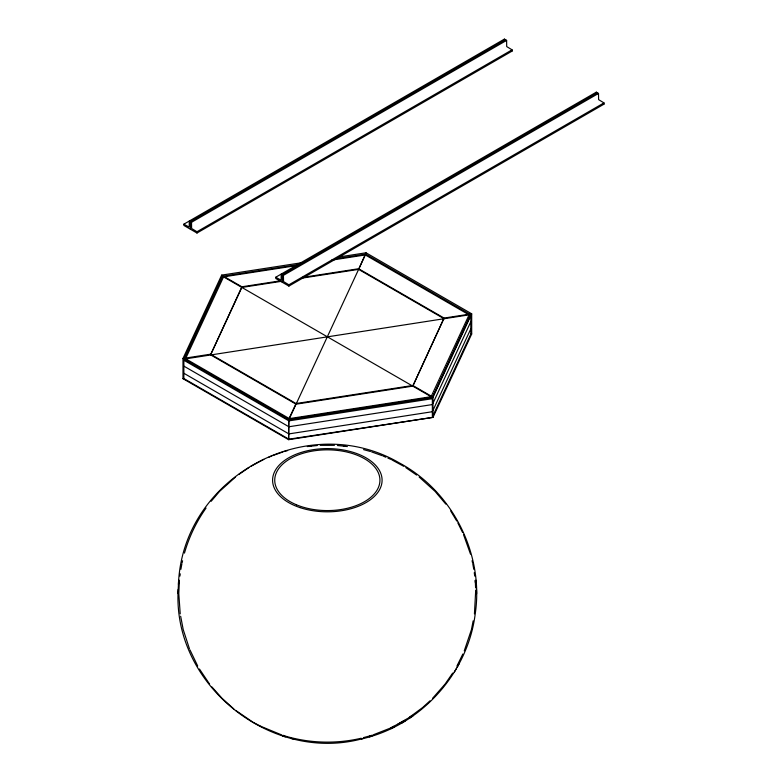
<?xml version="1.0" encoding="UTF-8"?>
<svg xmlns="http://www.w3.org/2000/svg" width="782" height="782" viewBox="0 0 782 782"><rect width="100%" height="100%" fill="white"/><g stroke="black" fill="none" stroke-linecap="round" stroke-linejoin="round"><path stroke-width="1.17" d="M363.581 738.394C271.853 764.209 172.167 685.276 178.198 589.403M178.443 584.525C182.186 477.323 307.218 409.299 399.221 462.846C452.514 491.301 484.224 554.203 475.202 613.987C467.685 673.898 420.345 725.94 361.372 738.99M178.022 593.626L178.619 580.312M179.293 582.561L179.401 580.283L178.795 593.626L180.222 613.88M338.948 256.975L366.015 252.791L471.693 313.807L471.693 334.012L433.003 417.363L288.89 439.181L183.858 378.547L183.858 359.182L222.303 276.3M474.439 613.88L475.71 590.195M179.928 576.09L180.251 573.841M180.877 569.325L181.854 563.969M473.159 620.869L471.438 629.627L464.254 650.878M182.079 562.932L182.597 560.733M432.837 415.946L470.803 334.149L470.803 314.784L365.702 254.111L288.959 419.455L288.646 439.689L182.978 378.683L182.978 358.469L221.658 275.117L301.725 262.732M184.464 553.109C189.049 536.999 196.39 521.721 206.057 508.056M462.827 654.035L456.952 666.01M302.321 277.444L358.615 268.734L444.078 318.069L412.798 386.122L296.046 404.186L210.583 354.842L241.863 287.434L241.863 286.789L221.658 275.117L221.658 277.502M366.015 252.791L358.615 269.379L444.078 318.724M470.529 314.628L183.868 359.133L288.89 419.817L432.358 397.618L470.696 314.647L432.358 397.618L432.358 416.982M432.876 397.579L471.693 313.807L444.078 318.069L412.798 386.122M432.876 403.463L470.803 321.734M432.876 410.609L470.803 328.88M454.41 672.002L456.493 668.375M457.206 667.114L459.337 663.4M452.651 673.107L445.036 684.133L432.544 698.346M211.16 501.291L219.537 491.448L235.509 477.04M429.973 700.828L422.798 707.397L409.69 717.114M238.999 474.371L248.842 467.636M404.568 720.378L390.609 728.013L372.887 734.963M407.872 718.277L397.862 724.21M408.517 717.856L412.407 715.383M401.987 722.939L405.555 720.662M408.947 718.502L412.847 716.019M183.858 224.17L504.41 39.1L506.619 40.371L506.697 46.568L512.073 49.833L512.073 51.104L196.986 233.026L183.858 225.441L183.858 224.17L189.205 227.122L189.322 221.013L191.522 222.293L506.619 40.371M191.522 222.293L191.61 228.481L196.986 231.746L512.073 49.833M275.763 277.229L596.314 92.159L598.513 93.429L598.601 99.627L603.978 102.892L603.978 104.162L288.89 286.085L275.763 278.5L275.763 277.229L281.109 280.181L281.217 274.071L283.426 275.352L598.513 93.429M283.426 275.352L283.543 281.588L288.89 284.804L603.978 102.892M250.875 466.336L263.808 459.366M390.609 728.013L393.962 726.263M390.941 728.707L394.304 726.947M268.744 457.255L271.706 455.984M272.654 455.623L283.064 451.898M284.169 451.517L287.649 450.559M363.395 737.641L371.753 735.363L369.945 735.852M369.26 736.839L371.978 736.097M361.196 738.237C335.458 744.269 308.137 743.262 282.908 735.363L284.716 735.852M222.303 276.349L299.643 264.384M335.498 258.783L365.771 254.15M298.04 265.352L223.564 276.867L185.578 358.713L289.35 418.614L431.097 396.689L469.083 314.853L365.311 254.942L331.676 260.142M280.435 280.826L241.863 286.789L210.583 354.842M241.863 287.434L281.481 281.315M301.285 278.245L358.615 269.379M182.978 378.683L183.858 378.547M470.803 334.149L471.693 334.012M433.003 397.148L288.646 419.475L182.978 358.469L210.583 354.197L296.046 403.541L412.798 385.477L433.003 397.148L433.003 417.363L288.646 439.689L288.646 419.475L296.046 403.541L296.046 404.186M432.358 398.683L288.89 420.882L183.858 360.238M432.358 404.568L288.89 426.757L183.858 366.123M432.358 411.713L288.89 433.902L183.858 373.268M307.287 446.571L317.238 445.525M309.467 446.287L311.246 446.063M320.258 445.329L334.403 445.329M337.423 445.525L345.194 446.287M343.425 446.063L347.374 446.571M282.683 736.097L285.401 736.839M291.08 738.394L293.289 738.99M363.532 449.611L370.492 451.517M371.597 451.898L382.007 455.623M281.774 734.963L260.699 726.263M382.955 455.984L385.917 457.255M387.892 458.096L390.853 459.366M391.89 459.904L403.786 466.336M260.944 726.38L253.065 722.265L235.695 710.379M499.581 42.619L498.945 42.648M591.485 95.678L590.85 95.785M511.252 50.634L512.073 51.104M603.157 103.693L603.978 104.162M432.231 397.354L222.489 276.251L184.132 358.938L288.959 419.455M405.819 467.636L416.62 475.075M419.152 477.04L435.124 491.448L445.808 504.107M233.779 708.893L222.117 698.346L211.912 686.928M209.625 684.133L199.469 669.011M450.706 511.017L456.737 520.998M197.709 666.01L189.928 649.822M457.822 522.904L462.621 532.571M463.521 534.605L470.5 554.115M189.449 648.777L183.223 629.627L180.652 616.216M472.064 560.733L472.582 562.932M472.807 563.969L473.784 569.325M474.254 572.707L474.733 576.09M475.368 582.561L475.26 580.283L475.603 587.908M476.043 580.312L476.218 584.525M476.463 589.403L476.639 593.626M597.409 93.742L597.409 92.794L282.322 274.707L282.322 282.292M596.314 92.159L596.314 93.254M505.514 40.684L505.514 39.735L190.417 221.648L190.417 229.234M504.41 39.1L504.41 40.195M288.89 284.804L288.89 286.085M196.986 231.746L196.986 233.026M296.466 504.801A52.609 30.371 0 0 0 379.651 483.344A52.609 30.371 0 0 0 305.87 452.485A52.609 30.371 0 0 0 296.466 504.801M299.956 507.586A54.75 31.612 0 0 0 382.085 480.216A54.75 31.612 0 0 0 299.956 452.837A54.75 31.612 0 0 0 299.956 507.586"/></g></svg>
